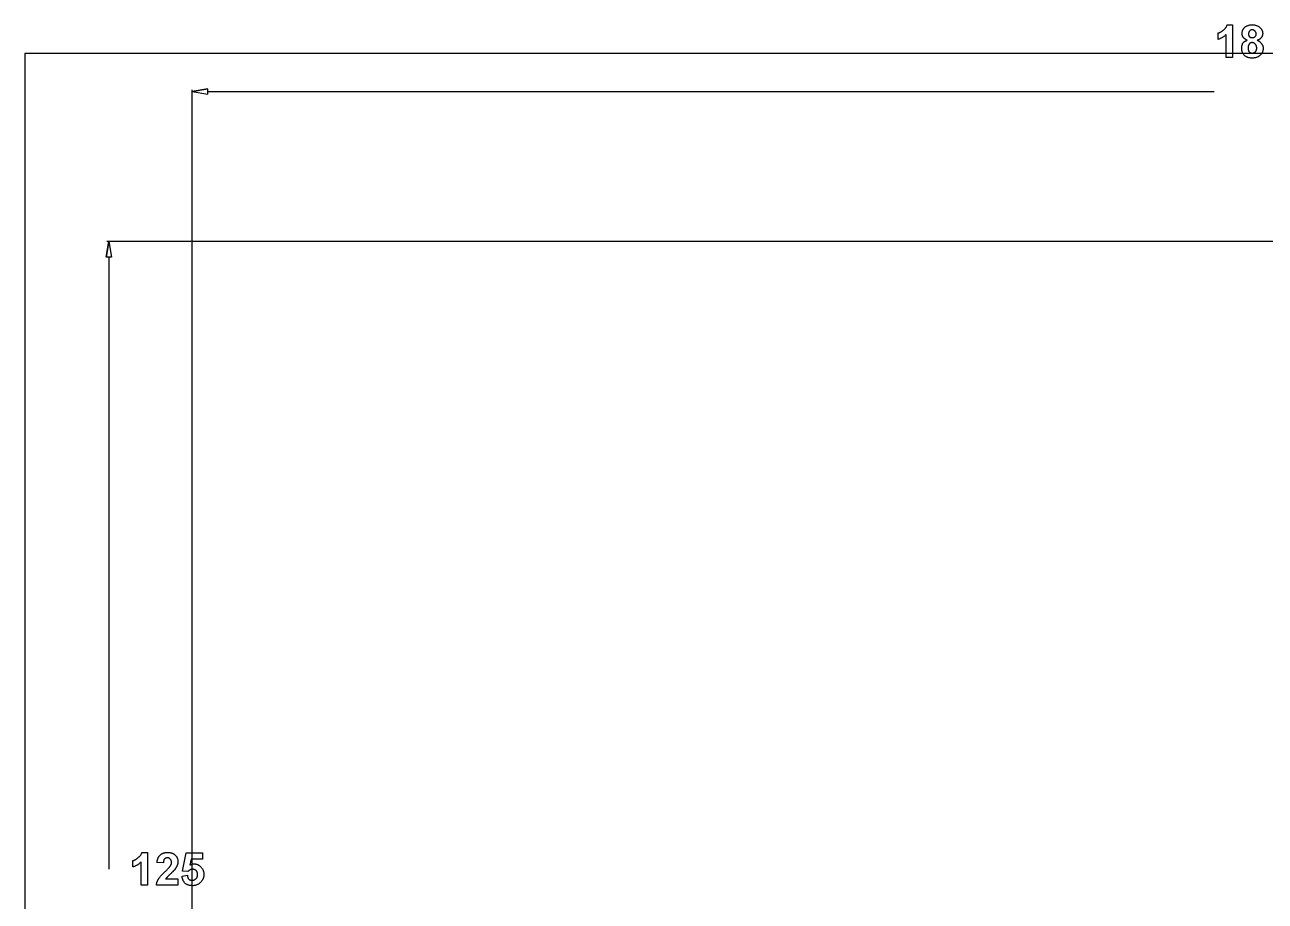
# Model space of a CAD drawing. Extents: x 0 to 21.1, y 0 to 5.7.
# Drawn here: x 0 to 4.537, y 2.457 to 5.661 of the extents above; entities that cross this region are included whole.
import ezdxf

# ---------------------------------------------------------------- set-up
doc = ezdxf.new("R2010")
doc.units = 0
doc.header["$MEASUREMENT"] = 0
doc.linetypes.add('AUSGEZOGEN', pattern=[0])
doc.layers.get('0').update_dxf_attribs({"linetype": 'AUSGEZOGEN'})

msp = doc.modelspace()

# ---------------------------------------------------------------- linework, layer by layer
for points in [[(4.4179, 5.541), (4.3946, 5.541), (4.3946, 5.541), (4.3946, 5.626), (4.3946, 5.626), (4.3929, 5.6243), (4.3929, 5.6243), (4.3912, 5.6228), (4.3912, 5.6228), (4.3895, 5.6213), (4.3895, 5.6213), (4.3877, 5.6198), (4.3877, 5.6198), (4.3859, 5.6185), (4.3859, 5.6185), (4.3841, 5.6172), (4.3841, 5.6172), (4.3823, 5.6159), (4.3823, 5.6159), (4.3804, 5.6147), (4.3804, 5.6147), (4.3785, 5.6136), (4.3785, 5.6136), (4.3766, 5.6126), (4.3766, 5.6126), (4.3747, 5.6116), (4.3747, 5.6116), (4.3727, 5.6107), (4.3727, 5.6107), (4.3707, 5.6098), (4.3707, 5.6098), (4.3687, 5.609), (4.3687, 5.609), (4.3667, 5.6083), (4.3667, 5.6083), (4.3646, 5.6076), (4.3646, 5.6076), (4.3646, 5.631), (4.3646, 5.631), (4.3656, 5.6312), (4.3656, 5.6312), (4.3667, 5.6315), (4.3667, 5.6315), (4.3678, 5.6318), (4.3678, 5.6318), (4.3689, 5.6322), (4.3689, 5.6322), (4.37, 5.6327), (4.37, 5.6327), (4.3711, 5.6332), (4.3711, 5.6332), (4.3722, 5.6337), (4.3722, 5.6337), (4.3733, 5.6343), (4.3733, 5.6343), (4.3745, 5.635), (4.3745, 5.635), (4.3757, 5.6357), (4.3757, 5.6357), (4.3768, 5.6364), (4.3768, 5.6364), (4.378, 5.6372), (4.378, 5.6372), (4.3792, 5.6381), (4.3792, 5.6381), (4.3804, 5.639), (4.3804, 5.639), (4.3817, 5.64), (4.3817, 5.64), (4.3829, 5.641), (4.3829, 5.641), (4.3843, 5.642), (4.3843, 5.642), (4.3857, 5.6431), (4.3857, 5.6431), (4.387, 5.6442), (4.387, 5.6442), (4.3882, 5.6454), (4.3882, 5.6454), (4.3894, 5.6465), (4.3894, 5.6465), (4.3905, 5.6477), (4.3905, 5.6477), (4.3915, 5.6489), (4.3915, 5.6489), (4.3925, 5.6501), (4.3925, 5.6501), (4.3934, 5.6514), (4.3934, 5.6514), (4.3942, 5.6527), (4.3942, 5.6527), (4.395, 5.654), (4.395, 5.654), (4.3957, 5.6554), (4.3957, 5.6554), (4.3964, 5.6567), (4.3964, 5.6567), (4.397, 5.6581), (4.397, 5.6581), (4.3975, 5.6595), (4.3975, 5.6595), (4.3979, 5.661), (4.3979, 5.661), (4.4179, 5.661), (4.4179, 5.661), (4.4179, 5.541)], [(4.4713, 5.6043), (4.47, 5.6049), (4.47, 5.6049), (4.4688, 5.6056), (4.4688, 5.6056), (4.4677, 5.6062), (4.4677, 5.6062), (4.4666, 5.6069), (4.4666, 5.6069), (4.4655, 5.6076), (4.4655, 5.6076), (4.4645, 5.6083), (4.4645, 5.6083), (4.4635, 5.609), (4.4635, 5.609), (4.4625, 5.6097), (4.4625, 5.6097), (4.4616, 5.6105), (4.4616, 5.6105), (4.4607, 5.6112), (4.4607, 5.6112), (4.4599, 5.612), (4.4599, 5.612), (4.4591, 5.6128), (4.4591, 5.6128), (4.4583, 5.6135), (4.4583, 5.6135), (4.4576, 5.6143), (4.4576, 5.6143), (4.4569, 5.6152), (4.4569, 5.6152), (4.4563, 5.616), (4.4563, 5.616), (4.4558, 5.6166), (4.4558, 5.6166), (4.4555, 5.6173), (4.4555, 5.6173), (4.4551, 5.618), (4.4551, 5.618), (4.4548, 5.6187), (4.4548, 5.6187), (4.4545, 5.6194), (4.4545, 5.6194), (4.4542, 5.6202), (4.4542, 5.6202), (4.454, 5.621), (4.454, 5.621), (4.4538, 5.6218), (4.4538, 5.6218), (4.4536, 5.6227), (4.4536, 5.6227), (4.4534, 5.6235), (4.4534, 5.6235), (4.4532, 5.6244), (4.4532, 5.6244), (4.4531, 5.6254), (4.4531, 5.6254), (4.453, 5.6263), (4.453, 5.6263), (4.453, 5.6273), (4.453, 5.6273), (4.4529, 5.6283), (4.4529, 5.6283), (4.4529, 5.6293), (4.4529, 5.6293), (4.453, 5.631), (4.453, 5.631), (4.453, 5.6326), (4.453, 5.6326), (4.4532, 5.6341), (4.4532, 5.6341), (4.4534, 5.6357), (4.4534, 5.6357), (4.4537, 5.6372), (4.4537, 5.6372), (4.4541, 5.6386), (4.4541, 5.6386), (4.4545, 5.64), (4.4545, 5.64), (4.455, 5.6414), (4.455, 5.6414), (4.4556, 5.6427), (4.4556, 5.6427), (4.4562, 5.644), (4.4562, 5.644), (4.4569, 5.6453), (4.4569, 5.6453), (4.4576, 5.6465), (4.4576, 5.6465), (4.4584, 5.6477), (4.4584, 5.6477), (4.4593, 5.6488), (4.4593, 5.6488), (4.4602, 5.6499), (4.4602, 5.6499), (4.4613, 5.651), (4.4613, 5.651), (4.4625, 5.6522), (4.4625, 5.6522), (4.4639, 5.6533), (4.4639, 5.6533), (4.4653, 5.6544), (4.4653, 5.6544), (4.4668, 5.6554), (4.4668, 5.6554), (4.4683, 5.6563), (4.4683, 5.6563), (4.4699, 5.6571), (4.4699, 5.6571), (4.4716, 5.6578), (4.4716, 5.6578), (4.4733, 5.6585), (4.4733, 5.6585), (4.4751, 5.6591), (4.4751, 5.6591), (4.477, 5.6596), (4.477, 5.6596), (4.4789, 5.66), (4.4789, 5.66), (4.4809, 5.6604), (4.4809, 5.6604), (4.483, 5.6606), (4.483, 5.6606), (4.4851, 5.6608), (4.4851, 5.6608), (4.4873, 5.6609), (4.4873, 5.6609), (4.4896, 5.661), (4.4896, 5.661), (4.4918, 5.6609), (4.4918, 5.6609), (4.494, 5.6608), (4.494, 5.6608), (4.4962, 5.6606), (4.4962, 5.6606), (4.4982, 5.6604), (4.4982, 5.6604), (4.5002, 5.66), (4.5002, 5.66), (4.5022, 5.6596), (4.5022, 5.6596), (4.504, 5.6591), (4.504, 5.6591), (4.5058, 5.6585), (4.5058, 5.6585), (4.5076, 5.6578), (4.5076, 5.6578), (4.5092, 5.6571), (4.5092, 5.6571), (4.5109, 5.6563), (4.5109, 5.6563), (4.5124, 5.6554), (4.5124, 5.6554), (4.5139, 5.6544), (4.5139, 5.6544), (4.5153, 5.6533), (4.5153, 5.6533), (4.5166, 5.6522), (4.5166, 5.6522), (4.5179, 5.651), (4.5179, 5.651), (4.5191, 5.6499), (4.5191, 5.6499), (4.5203, 5.6488), (4.5203, 5.6488), (4.5213, 5.6477), (4.5213, 5.6477), (4.5223, 5.6465), (4.5223, 5.6465), (4.5232, 5.6453), (4.5232, 5.6453), (4.524, 5.644), (4.524, 5.644), (4.5248, 5.6427), (4.5248, 5.6427), (4.5254, 5.6414), (4.5254, 5.6414), (4.526, 5.64), (4.526, 5.64), (4.5265, 5.6386), (4.5265, 5.6386), (4.5269, 5.6372), (4.5269, 5.6372), (4.5273, 5.6357), (4.5273, 5.6357), (4.5276, 5.6341), (4.5276, 5.6341), (4.5278, 5.6326), (4.5278, 5.6326), (4.5279, 5.631), (4.5279, 5.631), (4.5279, 5.6293), (4.5279, 5.6293), (4.5279, 5.6283), (4.5279, 5.6283), (4.5278, 5.6273), (4.5278, 5.6273), (4.5277, 5.6262), (4.5277, 5.6262), (4.5276, 5.6253), (4.5276, 5.6253), (4.5274, 5.6243), (4.5274, 5.6243), (4.5272, 5.6233), (4.5272, 5.6233), (4.527, 5.6223), (4.527, 5.6223), (4.5267, 5.6214), (4.5267, 5.6214), (4.5263, 5.6205), (4.5263, 5.6205), (4.526, 5.6195), (4.526, 5.6195), (4.5256, 5.6186), (4.5256, 5.6186), (4.5251, 5.6178), (4.5251, 5.6178), (4.5246, 5.6169), (4.5246, 5.6169), (4.5241, 5.616), (4.5241, 5.616), (4.5235, 5.6152), (4.5235, 5.6152), (4.5229, 5.6143), (4.5229, 5.6143), (4.5223, 5.6135), (4.5223, 5.6135), (4.5216, 5.6127), (4.5216, 5.6127), (4.5209, 5.6119), (4.5209, 5.6119), (4.5201, 5.6112), (4.5201, 5.6112), (4.5193, 5.6105), (4.5193, 5.6105), (4.5185, 5.6098), (4.5185, 5.6098), (4.5176, 5.6091), (4.5176, 5.6091), (4.5167, 5.6085), (4.5167, 5.6085), (4.5157, 5.6079), (4.5157, 5.6079), (4.5147, 5.6073), (4.5147, 5.6073), (4.5137, 5.6067), (4.5137, 5.6067), (4.5126, 5.6062), (4.5126, 5.6062), (4.5115, 5.6057), (4.5115, 5.6057), (4.5103, 5.6052), (4.5103, 5.6052), (4.5091, 5.6047), (4.5091, 5.6047), (4.5079, 5.6043), (4.5079, 5.6043), (4.5091, 5.6039), (4.5091, 5.6039), (4.5103, 5.6034), (4.5103, 5.6034), (4.5115, 5.6029), (4.5115, 5.6029), (4.5126, 5.6023), (4.5126, 5.6023), (4.5137, 5.6017), (4.5137, 5.6017), (4.5147, 5.6011), (4.5147, 5.6011), (4.5157, 5.6004), (4.5157, 5.6004), (4.5167, 5.5997), (4.5167, 5.5997), (4.5176, 5.599), (4.5176, 5.599), (4.5185, 5.5982), (4.5185, 5.5982), (4.5193, 5.5974), (4.5193, 5.5974), (4.5201, 5.5965), (4.5201, 5.5965), (4.5209, 5.5956), (4.5209, 5.5956), (4.5216, 5.5947), (4.5216, 5.5947), (4.5223, 5.5937), (4.5223, 5.5937), (4.5229, 5.5926), (4.5229, 5.5926), (4.5237, 5.5918), (4.5237, 5.5918), (4.5245, 5.5909), (4.5245, 5.5909), (4.5252, 5.59), (4.5252, 5.59), (4.5258, 5.5891), (4.5258, 5.5891), (4.5264, 5.5882), (4.5264, 5.5882), (4.527, 5.5872), (4.527, 5.5872), (4.5275, 5.5862), (4.5275, 5.5862), (4.5279, 5.5851), (4.5279, 5.5851), (4.5283, 5.5841), (4.5283, 5.5841), (4.5286, 5.583), (4.5286, 5.583), (4.5289, 5.5819), (4.5289, 5.5819), (4.5292, 5.5808), (4.5292, 5.5808), (4.5294, 5.5796), (4.5294, 5.5796), (4.5295, 5.5784), (4.5295, 5.5784), (4.5296, 5.5772), (4.5296, 5.5772), (4.5296, 5.576), (4.5296, 5.576), (4.5295, 5.5739), (4.5295, 5.5739), (4.5294, 5.5719), (4.5294, 5.5719), (4.5292, 5.57), (4.5292, 5.57), (4.5289, 5.5681), (4.5289, 5.5681), (4.5284, 5.5662), (4.5284, 5.5662), (4.5279, 5.5644), (4.5279, 5.5644), (4.5274, 5.5627), (4.5274, 5.5627), (4.5267, 5.561), (4.5267, 5.561), (4.5259, 5.5593), (4.5259, 5.5593), (4.525, 5.5578), (4.525, 5.5578), (4.5241, 5.5562), (4.5241, 5.5562), (4.523, 5.5547), (4.523, 5.5547), (4.5219, 5.5533), (4.5219, 5.5533), (4.5207, 5.5519), (4.5207, 5.5519), (4.5193, 5.5506), (4.5193, 5.5506), (4.5179, 5.5493), (4.5179, 5.5493), (4.5166, 5.5481), (4.5166, 5.5481), (4.5153, 5.547), (4.5153, 5.547), (4.5139, 5.5459), (4.5139, 5.5459), (4.5124, 5.5449), (4.5124, 5.5449), (4.5109, 5.544), (4.5109, 5.544), (4.5092, 5.5432), (4.5092, 5.5432), (4.5076, 5.5425), (4.5076, 5.5425), (4.5058, 5.5418), (4.5058, 5.5418), (4.504, 5.5412), (4.504, 5.5412), (4.5022, 5.5407), (4.5022, 5.5407), (4.5002, 5.5403), (4.5002, 5.5403), (4.4982, 5.5399), (4.4982, 5.5399), (4.4962, 5.5397), (4.4962, 5.5397), (4.494, 5.5395), (4.494, 5.5395), (4.4918, 5.5394), (4.4918, 5.5394), (4.4896, 5.5393), (4.4896, 5.5393), (4.4877, 5.5393), (4.4877, 5.5393), (4.4859, 5.5394), (4.4859, 5.5394), (4.4841, 5.5396), (4.4841, 5.5396), (4.4823, 5.5398), (4.4823, 5.5398), (4.4805, 5.5401), (4.4805, 5.5401), (4.4788, 5.5405), (4.4788, 5.5405), (4.4771, 5.5409), (4.4771, 5.5409), (4.4754, 5.5414), (4.4754, 5.5414), (4.4738, 5.5419), (4.4738, 5.5419), (4.4721, 5.5426), (4.4721, 5.5426), (4.4705, 5.5433), (4.4705, 5.5433), (4.469, 5.544), (4.469, 5.544), (4.4674, 5.5448), (4.4674, 5.5448), (4.4659, 5.5457), (4.4659, 5.5457), (4.4644, 5.5466), (4.4644, 5.5466), (4.4629, 5.5476), (4.4629, 5.5476), (4.4615, 5.5489), (4.4615, 5.5489), (4.4602, 5.5503), (4.4602, 5.5503), (4.459, 5.5516), (4.459, 5.5516), (4.4578, 5.5531), (4.4578, 5.5531), (4.4568, 5.5545), (4.4568, 5.5545), (4.4558, 5.5561), (4.4558, 5.5561), (4.4549, 5.5577), (4.4549, 5.5577), (4.4542, 5.5593), (4.4542, 5.5593), (4.4535, 5.561), (4.4535, 5.561), (4.4529, 5.5628), (4.4529, 5.5628), (4.4524, 5.5645), (4.4524, 5.5645), (4.452, 5.5664), (4.452, 5.5664), (4.4517, 5.5683), (4.4517, 5.5683), (4.4514, 5.5703), (4.4514, 5.5703), (4.4513, 5.5723), (4.4513, 5.5723), (4.4513, 5.5743), (4.4513, 5.5743), (4.4513, 5.5756), (4.4513, 5.5756), (4.4513, 5.5768), (4.4513, 5.5768), (4.4514, 5.578), (4.4514, 5.578), (4.4515, 5.5792), (4.4515, 5.5792), (4.4516, 5.5804), (4.4516, 5.5804), (4.4517, 5.5816), (4.4517, 5.5816), (4.4519, 5.5827), (4.4519, 5.5827), (4.4521, 5.5839), (4.4521, 5.5839), (4.4523, 5.585), (4.4523, 5.585), (4.4526, 5.5862), (4.4526, 5.5862), (4.4528, 5.5873), (4.4528, 5.5873), (4.4531, 5.5884), (4.4531, 5.5884), (4.4535, 5.5895), (4.4535, 5.5895), (4.4538, 5.5905), (4.4538, 5.5905), (4.4542, 5.5916), (4.4542, 5.5916), (4.4546, 5.5926), (4.4546, 5.5926), (4.4552, 5.5937), (4.4552, 5.5937), (4.4559, 5.5947), (4.4559, 5.5947), (4.4567, 5.5956), (4.4567, 5.5956), (4.4575, 5.5965), (4.4575, 5.5965), (4.4584, 5.5974), (4.4584, 5.5974), (4.4593, 5.5982), (4.4593, 5.5982), (4.4602, 5.599), (4.4602, 5.599), (4.4613, 5.5997), (4.4613, 5.5997), (4.4623, 5.6004), (4.4623, 5.6004), (4.4634, 5.6011), (4.4634, 5.6011), (4.4646, 5.6017), (4.4646, 5.6017), (4.4658, 5.6023), (4.4658, 5.6023), (4.4671, 5.6029), (4.4671, 5.6029), (4.4684, 5.6034), (4.4684, 5.6034), (4.4698, 5.6039), (4.4698, 5.6039), (4.4713, 5.6043), (4.4713, 5.6043), (4.4713, 5.6043)], [(4.4763, 5.6276), (4.4763, 5.6268), (4.4763, 5.6268), (4.4763, 5.626), (4.4763, 5.626), (4.4764, 5.6253), (4.4764, 5.6253), (4.4765, 5.6245), (4.4765, 5.6245), (4.4766, 5.6238), (4.4766, 5.6238), (4.4767, 5.6231), (4.4767, 5.6231), (4.4769, 5.6225), (4.4769, 5.6225), (4.4771, 5.6218), (4.4771, 5.6218), (4.4773, 5.6212), (4.4773, 5.6212), (4.4776, 5.6206), (4.4776, 5.6206), (4.4778, 5.6201), (4.4778, 5.6201), (4.4781, 5.6195), (4.4781, 5.6195), (4.4785, 5.619), (4.4785, 5.619), (4.4788, 5.6185), (4.4788, 5.6185), (4.4792, 5.6181), (4.4792, 5.6181), (4.4796, 5.6176), (4.4796, 5.6176), (4.48, 5.6172), (4.48, 5.6172), (4.4805, 5.6169), (4.4805, 5.6169), (4.481, 5.6165), (4.481, 5.6165), (4.4815, 5.6162), (4.4815, 5.6162), (4.482, 5.6159), (4.482, 5.6159), (4.4826, 5.6156), (4.4826, 5.6156), (4.4831, 5.6154), (4.4831, 5.6154), (4.4838, 5.6151), (4.4838, 5.6151), (4.4844, 5.615), (4.4844, 5.615), (4.4851, 5.6148), (4.4851, 5.6148), (4.4857, 5.6146), (4.4857, 5.6146), (4.4865, 5.6145), (4.4865, 5.6145), (4.4872, 5.6144), (4.4872, 5.6144), (4.488, 5.6144), (4.488, 5.6144), (4.4888, 5.6143), (4.4888, 5.6143), (4.4896, 5.6143), (4.4896, 5.6143), (4.4904, 5.6143), (4.4904, 5.6143), (4.4912, 5.6144), (4.4912, 5.6144), (4.492, 5.6144), (4.492, 5.6144), (4.4927, 5.6145), (4.4927, 5.6145), (4.4934, 5.6146), (4.4934, 5.6146), (4.4941, 5.6148), (4.4941, 5.6148), (4.4948, 5.615), (4.4948, 5.615), (4.4954, 5.6151), (4.4954, 5.6151), (4.496, 5.6154), (4.496, 5.6154), (4.4966, 5.6156), (4.4966, 5.6156), (4.4972, 5.6159), (4.4972, 5.6159), (4.4977, 5.6162), (4.4977, 5.6162), (4.4982, 5.6165), (4.4982, 5.6165), (4.4987, 5.6169), (4.4987, 5.6169), (4.4992, 5.6172), (4.4992, 5.6172), (4.4996, 5.6176), (4.4996, 5.6176), (4.5002, 5.6181), (4.5002, 5.6181), (4.5008, 5.6185), (4.5008, 5.6185), (4.5013, 5.619), (4.5013, 5.619), (4.5018, 5.6195), (4.5018, 5.6195), (4.5022, 5.6201), (4.5022, 5.6201), (4.5026, 5.6206), (4.5026, 5.6206), (4.503, 5.6212), (4.503, 5.6212), (4.5033, 5.6218), (4.5033, 5.6218), (4.5036, 5.6225), (4.5036, 5.6225), (4.5039, 5.6231), (4.5039, 5.6231), (4.5041, 5.6238), (4.5041, 5.6238), (4.5043, 5.6245), (4.5043, 5.6245), (4.5044, 5.6253), (4.5044, 5.6253), (4.5045, 5.626), (4.5045, 5.626), (4.5046, 5.6268), (4.5046, 5.6268), (4.5046, 5.6276), (4.5046, 5.6276), (4.5046, 5.6285), (4.5046, 5.6285), (4.5045, 5.6293), (4.5045, 5.6293), (4.5044, 5.63), (4.5044, 5.63), (4.5043, 5.6308), (4.5043, 5.6308), (4.5041, 5.6315), (4.5041, 5.6315), (4.5039, 5.6322), (4.5039, 5.6322), (4.5036, 5.6328), (4.5036, 5.6328), (4.5033, 5.6335), (4.5033, 5.6335), (4.503, 5.6341), (4.503, 5.6341), (4.5026, 5.6347), (4.5026, 5.6347), (4.5022, 5.6352), (4.5022, 5.6352), (4.5018, 5.6358), (4.5018, 5.6358), (4.5013, 5.6363), (4.5013, 5.6363), (4.5008, 5.6368), (4.5008, 5.6368), (4.5002, 5.6372), (4.5002, 5.6372), (4.4996, 5.6376), (4.4996, 5.6376), (4.4992, 5.6383), (4.4992, 5.6383), (4.4987, 5.6388), (4.4987, 5.6388), (4.4982, 5.6393), (4.4982, 5.6393), (4.4977, 5.6398), (4.4977, 5.6398), (4.4972, 5.6403), (4.4972, 5.6403), (4.4966, 5.6407), (4.4966, 5.6407), (4.496, 5.6411), (4.496, 5.6411), (4.4954, 5.6414), (4.4954, 5.6414), (4.4948, 5.6417), (4.4948, 5.6417), (4.4941, 5.6419), (4.4941, 5.6419), (4.4934, 5.6422), (4.4934, 5.6422), (4.4927, 5.6423), (4.4927, 5.6423), (4.492, 5.6425), (4.492, 5.6425), (4.4912, 5.6426), (4.4912, 5.6426), (4.4904, 5.6426), (4.4904, 5.6426), (4.4896, 5.6426), (4.4896, 5.6426), (4.4888, 5.6426), (4.4888, 5.6426), (4.488, 5.6426), (4.488, 5.6426), (4.4872, 5.6425), (4.4872, 5.6425), (4.4865, 5.6423), (4.4865, 5.6423), (4.4857, 5.6422), (4.4857, 5.6422), (4.4851, 5.6419), (4.4851, 5.6419), (4.4844, 5.6417), (4.4844, 5.6417), (4.4838, 5.6414), (4.4838, 5.6414), (4.4831, 5.6411), (4.4831, 5.6411), (4.4826, 5.6407), (4.4826, 5.6407), (4.482, 5.6403), (4.482, 5.6403), (4.4815, 5.6398), (4.4815, 5.6398), (4.481, 5.6393), (4.481, 5.6393), (4.4805, 5.6388), (4.4805, 5.6388), (4.48, 5.6383), (4.48, 5.6383), (4.4796, 5.6376), (4.4796, 5.6376), (4.4792, 5.6372), (4.4792, 5.6372), (4.4788, 5.6368), (4.4788, 5.6368), (4.4785, 5.6363), (4.4785, 5.6363), (4.4781, 5.6358), (4.4781, 5.6358), (4.4778, 5.6352), (4.4778, 5.6352), (4.4776, 5.6347), (4.4776, 5.6347), (4.4773, 5.6341), (4.4773, 5.6341), (4.4771, 5.6335), (4.4771, 5.6335), (4.4769, 5.6328), (4.4769, 5.6328), (4.4767, 5.6322), (4.4767, 5.6322), (4.4766, 5.6315), (4.4766, 5.6315), (4.4765, 5.6308), (4.4765, 5.6308), (4.4764, 5.63), (4.4764, 5.63), (4.4763, 5.6293), (4.4763, 5.6293), (4.4763, 5.6285), (4.4763, 5.6285), (4.4763, 5.6276), (4.4763, 5.6276), (4.4763, 5.6276)], [(4.4746, 5.5776), (4.4746, 5.5764), (4.4746, 5.5764), (4.4746, 5.5752), (4.4746, 5.5752), (4.4747, 5.5741), (4.4747, 5.5741), (4.4748, 5.573), (4.4748, 5.573), (4.4749, 5.5719), (4.4749, 5.5719), (4.4751, 5.5708), (4.4751, 5.5708), (4.4752, 5.5699), (4.4752, 5.5699), (4.4754, 5.5689), (4.4754, 5.5689), (4.4756, 5.568), (4.4756, 5.568), (4.4759, 5.5671), (4.4759, 5.5671), (4.4762, 5.5663), (4.4762, 5.5663), (4.4765, 5.5655), (4.4765, 5.5655), (4.4768, 5.5647), (4.4768, 5.5647), (4.4771, 5.564), (4.4771, 5.564), (4.4775, 5.5633), (4.4775, 5.5633), (4.4779, 5.5626), (4.4779, 5.5626), (4.4786, 5.562), (4.4786, 5.562), (4.4792, 5.5615), (4.4792, 5.5615), (4.4799, 5.5609), (4.4799, 5.5609), (4.4805, 5.5605), (4.4805, 5.5605), (4.4812, 5.56), (4.4812, 5.56), (4.4819, 5.5596), (4.4819, 5.5596), (4.4826, 5.5592), (4.4826, 5.5592), (4.4833, 5.5589), (4.4833, 5.5589), (4.4841, 5.5586), (4.4841, 5.5586), (4.4848, 5.5583), (4.4848, 5.5583), (4.4856, 5.5581), (4.4856, 5.5581), (4.4864, 5.558), (4.4864, 5.558), (4.4871, 5.5578), (4.4871, 5.5578), (4.4879, 5.5577), (4.4879, 5.5577), (4.4888, 5.5577), (4.4888, 5.5577), (4.4896, 5.5576), (4.4896, 5.5576), (4.4904, 5.5577), (4.4904, 5.5577), (4.4912, 5.5577), (4.4912, 5.5577), (4.492, 5.5578), (4.492, 5.5578), (4.4928, 5.558), (4.4928, 5.558), (4.4936, 5.5581), (4.4936, 5.5581), (4.4944, 5.5583), (4.4944, 5.5583), (4.4951, 5.5586), (4.4951, 5.5586), (4.4958, 5.5589), (4.4958, 5.5589), (4.4966, 5.5592), (4.4966, 5.5592), (4.4973, 5.5596), (4.4973, 5.5596), (4.498, 5.56), (4.498, 5.56), (4.4986, 5.5605), (4.4986, 5.5605), (4.4993, 5.5609), (4.4993, 5.5609), (4.5, 5.5615), (4.5, 5.5615), (4.5006, 5.562), (4.5006, 5.562), (4.5013, 5.5626), (4.5013, 5.5626), (4.5019, 5.5633), (4.5019, 5.5633), (4.5024, 5.5639), (4.5024, 5.5639), (4.503, 5.5646), (4.503, 5.5646), (4.5034, 5.5654), (4.5034, 5.5654), (4.5039, 5.5661), (4.5039, 5.5661), (4.5043, 5.5669), (4.5043, 5.5669), (4.5047, 5.5677), (4.5047, 5.5677), (4.505, 5.5685), (4.505, 5.5685), (4.5053, 5.5693), (4.5053, 5.5693), (4.5055, 5.5702), (4.5055, 5.5702), (4.5058, 5.5711), (4.5058, 5.5711), (4.5059, 5.572), (4.5059, 5.572), (4.5061, 5.573), (4.5061, 5.573), (4.5062, 5.5739), (4.5062, 5.5739), (4.5062, 5.575), (4.5062, 5.575), (4.5063, 5.576), (4.5063, 5.576), (4.5062, 5.577), (4.5062, 5.577), (4.5062, 5.578), (4.5062, 5.578), (4.5061, 5.579), (4.5061, 5.579), (4.5059, 5.5799), (4.5059, 5.5799), (4.5058, 5.5809), (4.5058, 5.5809), (4.5055, 5.5818), (4.5055, 5.5818), (4.5053, 5.5826), (4.5053, 5.5826), (4.505, 5.5835), (4.505, 5.5835), (4.5047, 5.5843), (4.5047, 5.5843), (4.5043, 5.5851), (4.5043, 5.5851), (4.5039, 5.5859), (4.5039, 5.5859), (4.5034, 5.5866), (4.5034, 5.5866), (4.503, 5.5873), (4.503, 5.5873), (4.5024, 5.588), (4.5024, 5.588), (4.5019, 5.5887), (4.5019, 5.5887), (4.5013, 5.5893), (4.5013, 5.5893), (4.5006, 5.5901), (4.5006, 5.5901), (4.5, 5.5909), (4.5, 5.5909), (4.4993, 5.5916), (4.4993, 5.5916), (4.4986, 5.5922), (4.4986, 5.5922), (4.498, 5.5928), (4.498, 5.5928), (4.4973, 5.5934), (4.4973, 5.5934), (4.4966, 5.5939), (4.4966, 5.5939), (4.4958, 5.5943), (4.4958, 5.5943), (4.4951, 5.5947), (4.4951, 5.5947), (4.4944, 5.595), (4.4944, 5.595), (4.4936, 5.5953), (4.4936, 5.5953), (4.4928, 5.5956), (4.4928, 5.5956), (4.492, 5.5957), (4.492, 5.5957), (4.4912, 5.5959), (4.4912, 5.5959), (4.4904, 5.596), (4.4904, 5.596), (4.4896, 5.596), (4.4896, 5.596), (4.4886, 5.596), (4.4886, 5.596), (4.4876, 5.5959), (4.4876, 5.5959), (4.4866, 5.5957), (4.4866, 5.5957), (4.4857, 5.5956), (4.4857, 5.5956), (4.4849, 5.5953), (4.4849, 5.5953), (4.484, 5.595), (4.484, 5.595), (4.4833, 5.5947), (4.4833, 5.5947), (4.4825, 5.5943), (4.4825, 5.5943), (4.4818, 5.5939), (4.4818, 5.5939), (4.4811, 5.5934), (4.4811, 5.5934), (4.4805, 5.5928), (4.4805, 5.5928), (4.4799, 5.5922), (4.4799, 5.5922), (4.4793, 5.5916), (4.4793, 5.5916), (4.4788, 5.5909), (4.4788, 5.5909), (4.4784, 5.5901), (4.4784, 5.5901), (4.4779, 5.5893), (4.4779, 5.5893), (4.4775, 5.5887), (4.4775, 5.5887), (4.4771, 5.588), (4.4771, 5.588), (4.4768, 5.5874), (4.4768, 5.5874), (4.4765, 5.5867), (4.4765, 5.5867), (4.4762, 5.586), (4.4762, 5.586), (4.4759, 5.5853), (4.4759, 5.5853), (4.4756, 5.5846), (4.4756, 5.5846), (4.4754, 5.5839), (4.4754, 5.5839), (4.4752, 5.5832), (4.4752, 5.5832), (4.4751, 5.5824), (4.4751, 5.5824), (4.4749, 5.5816), (4.4749, 5.5816), (4.4748, 5.5809), (4.4748, 5.5809), (4.4747, 5.5801), (4.4747, 5.5801), (4.4746, 5.5793), (4.4746, 5.5793), (4.4746, 5.5785), (4.4746, 5.5785), (4.4746, 5.5776), (4.4746, 5.5776), (4.4746, 5.5776)], [(0, 0), (21.125, 0), (21.125, 0), (21.125, 5.5556), (21.125, 5.5556), (0, 5.5556), (0, 0)], [(0.6696, 5.4266), (0.6118, 5.4169), (0.6696, 5.4266), (0.6118, 5.4169), (0.6118, 5.4169), (0.6696, 5.4266), (0.6118, 5.4169), (0.6696, 5.4073), (0.6696, 5.4266)], [(0.6118, 4.8716), (0.6118, 5.4239)], [(0.6696, 5.4169), (4.3504, 5.4169)], [(0.2978, 4.8114), (0.3074, 4.8692), (0.2978, 4.8114), (0.3074, 4.8692), (0.3074, 4.8692), (0.2978, 4.8114), (0.3074, 4.8692), (0.3171, 4.8114), (0.2978, 4.8114)], [(0.6094, 4.8692), (0.3005, 4.8692)], [(7.5451, 4.8692), (0.6118, 4.8692)], [(0.6118, 0.0545), (0.6118, 4.8692)], [(0.3074, 4.8114), (0.3074, 2.5741)], [(0.4485, 2.5156), (0.4252, 2.5156), (0.4252, 2.5156), (0.4252, 2.6006), (0.4252, 2.6006), (0.4235, 2.599), (0.4235, 2.599), (0.4218, 2.5974), (0.4218, 2.5974), (0.4201, 2.5959), (0.4201, 2.5959), (0.4183, 2.5945), (0.4183, 2.5945), (0.4166, 2.5931), (0.4166, 2.5931), (0.4147, 2.5918), (0.4147, 2.5918), (0.4129, 2.5905), (0.4129, 2.5905), (0.411, 2.5894), (0.411, 2.5894), (0.4092, 2.5882), (0.4092, 2.5882), (0.4072, 2.5872), (0.4072, 2.5872), (0.4053, 2.5862), (0.4053, 2.5862), (0.4033, 2.5853), (0.4033, 2.5853), (0.4013, 2.5844), (0.4013, 2.5844), (0.3993, 2.5837), (0.3993, 2.5837), (0.3973, 2.5829), (0.3973, 2.5829), (0.3952, 2.5823), (0.3952, 2.5823), (0.3952, 2.6056), (0.3952, 2.6056), (0.3963, 2.6058), (0.3963, 2.6058), (0.3973, 2.6061), (0.3973, 2.6061), (0.3984, 2.6065), (0.3984, 2.6065), (0.3995, 2.6069), (0.3995, 2.6069), (0.4006, 2.6073), (0.4006, 2.6073), (0.4017, 2.6078), (0.4017, 2.6078), (0.4028, 2.6083), (0.4028, 2.6083), (0.404, 2.6089), (0.404, 2.6089), (0.4051, 2.6096), (0.4051, 2.6096), (0.4063, 2.6103), (0.4063, 2.6103), (0.4075, 2.6111), (0.4075, 2.6111), (0.4086, 2.6119), (0.4086, 2.6119), (0.4099, 2.6127), (0.4099, 2.6127), (0.4111, 2.6136), (0.4111, 2.6136), (0.4123, 2.6146), (0.4123, 2.6146), (0.4135, 2.6156), (0.4135, 2.6156), (0.415, 2.6167), (0.415, 2.6167), (0.4163, 2.6177), (0.4163, 2.6177), (0.4176, 2.6189), (0.4176, 2.6189), (0.4189, 2.62), (0.4189, 2.62), (0.42, 2.6211), (0.42, 2.6211), (0.4211, 2.6223), (0.4211, 2.6223), (0.4222, 2.6235), (0.4222, 2.6235), (0.4231, 2.6248), (0.4231, 2.6248), (0.424, 2.626), (0.424, 2.626), (0.4249, 2.6273), (0.4249, 2.6273), (0.4256, 2.6286), (0.4256, 2.6286), (0.4264, 2.63), (0.4264, 2.63), (0.427, 2.6314), (0.427, 2.6314), (0.4276, 2.6327), (0.4276, 2.6327), (0.4281, 2.6342), (0.4281, 2.6342), (0.4285, 2.6356), (0.4285, 2.6356), (0.4485, 2.6356), (0.4485, 2.6356), (0.4485, 2.5156)], [(0.5602, 2.5389), (0.5602, 2.5156), (0.5602, 2.5156), (0.4819, 2.5156), (0.4819, 2.5156), (0.4819, 2.5171), (0.4819, 2.5171), (0.482, 2.5185), (0.482, 2.5185), (0.4821, 2.5199), (0.4821, 2.5199), (0.4823, 2.5213), (0.4823, 2.5213), (0.4825, 2.5227), (0.4825, 2.5227), (0.4828, 2.5241), (0.4828, 2.5241), (0.4832, 2.5255), (0.4832, 2.5255), (0.4835, 2.5269), (0.4835, 2.5269), (0.484, 2.5282), (0.484, 2.5282), (0.4845, 2.5295), (0.4845, 2.5295), (0.485, 2.5309), (0.485, 2.5309), (0.4856, 2.5322), (0.4856, 2.5322), (0.4863, 2.5335), (0.4863, 2.5335), (0.487, 2.5348), (0.487, 2.5348), (0.4877, 2.536), (0.4877, 2.536), (0.4885, 2.5373), (0.4885, 2.5373), (0.4894, 2.5388), (0.4894, 2.5388), (0.4904, 2.5403), (0.4904, 2.5403), (0.4915, 2.5418), (0.4915, 2.5418), (0.4926, 2.5434), (0.4926, 2.5434), (0.4938, 2.5451), (0.4938, 2.5451), (0.4952, 2.5467), (0.4952, 2.5467), (0.4966, 2.5484), (0.4966, 2.5484), (0.4981, 2.5502), (0.4981, 2.5502), (0.4997, 2.552), (0.4997, 2.552), (0.5014, 2.5538), (0.5014, 2.5538), (0.5032, 2.5557), (0.5032, 2.5557), (0.5051, 2.5576), (0.5051, 2.5576), (0.5071, 2.5595), (0.5071, 2.5595), (0.5091, 2.5615), (0.5091, 2.5615), (0.5113, 2.5635), (0.5113, 2.5635), (0.5135, 2.5656), (0.5135, 2.5656), (0.5154, 2.5674), (0.5154, 2.5674), (0.5171, 2.5692), (0.5171, 2.5692), (0.5188, 2.5709), (0.5188, 2.5709), (0.5203, 2.5725), (0.5203, 2.5725), (0.5218, 2.574), (0.5218, 2.574), (0.5232, 2.5755), (0.5232, 2.5755), (0.5244, 2.5768), (0.5244, 2.5768), (0.5256, 2.5781), (0.5256, 2.5781), (0.5267, 2.5793), (0.5267, 2.5793), (0.5277, 2.5805), (0.5277, 2.5805), (0.5287, 2.5815), (0.5287, 2.5815), (0.5295, 2.5825), (0.5295, 2.5825), (0.5302, 2.5834), (0.5302, 2.5834), (0.5309, 2.5842), (0.5309, 2.5842), (0.5314, 2.5849), (0.5314, 2.5849), (0.5319, 2.5856), (0.5319, 2.5856), (0.5325, 2.5864), (0.5325, 2.5864), (0.533, 2.5873), (0.533, 2.5873), (0.5336, 2.5881), (0.5336, 2.5881), (0.5341, 2.5889), (0.5341, 2.5889), (0.5345, 2.5898), (0.5345, 2.5898), (0.5349, 2.5906), (0.5349, 2.5906), (0.5353, 2.5914), (0.5353, 2.5914), (0.5356, 2.5923), (0.5356, 2.5923), (0.5359, 2.5931), (0.5359, 2.5931), (0.5362, 2.5939), (0.5362, 2.5939), (0.5364, 2.5948), (0.5364, 2.5948), (0.5366, 2.5956), (0.5366, 2.5956), (0.5367, 2.5964), (0.5367, 2.5964), (0.5368, 2.5973), (0.5368, 2.5973), (0.5369, 2.5981), (0.5369, 2.5981), (0.5369, 2.5989), (0.5369, 2.5989), (0.5369, 2.6), (0.5369, 2.6), (0.5368, 2.601), (0.5368, 2.601), (0.5367, 2.6019), (0.5367, 2.6019), (0.5366, 2.6028), (0.5366, 2.6028), (0.5364, 2.6037), (0.5364, 2.6037), (0.5362, 2.6045), (0.5362, 2.6045), (0.5359, 2.6053), (0.5359, 2.6053), (0.5356, 2.606), (0.5356, 2.606), (0.5353, 2.6067), (0.5353, 2.6067), (0.5349, 2.6074), (0.5349, 2.6074), (0.5345, 2.608), (0.5345, 2.608), (0.5341, 2.6086), (0.5341, 2.6086), (0.5336, 2.6092), (0.5336, 2.6092), (0.533, 2.6097), (0.533, 2.6097), (0.5325, 2.6102), (0.5325, 2.6102), (0.5319, 2.6106), (0.5319, 2.6106), (0.5314, 2.6112), (0.5314, 2.6112), (0.531, 2.6118), (0.531, 2.6118), (0.5305, 2.6123), (0.5305, 2.6123), (0.53, 2.6128), (0.53, 2.6128), (0.5295, 2.6132), (0.5295, 2.6132), (0.5289, 2.6137), (0.5289, 2.6137), (0.5283, 2.614), (0.5283, 2.614), (0.5277, 2.6144), (0.5277, 2.6144), (0.5271, 2.6147), (0.5271, 2.6147), (0.5264, 2.6149), (0.5264, 2.6149), (0.5257, 2.6151), (0.5257, 2.6151), (0.525, 2.6153), (0.525, 2.6153), (0.5243, 2.6154), (0.5243, 2.6154), (0.5235, 2.6155), (0.5235, 2.6155), (0.5227, 2.6156), (0.5227, 2.6156), (0.5219, 2.6156), (0.5219, 2.6156), (0.5211, 2.6156), (0.5211, 2.6156), (0.5202, 2.6155), (0.5202, 2.6155), (0.5194, 2.6154), (0.5194, 2.6154), (0.5186, 2.6153), (0.5186, 2.6153), (0.5179, 2.6151), (0.5179, 2.6151), (0.5171, 2.6149), (0.5171, 2.6149), (0.5164, 2.6147), (0.5164, 2.6147), (0.5156, 2.6144), (0.5156, 2.6144), (0.5149, 2.614), (0.5149, 2.614), (0.5142, 2.6137), (0.5142, 2.6137), (0.5135, 2.6132), (0.5135, 2.6132), (0.5128, 2.6128), (0.5128, 2.6128), (0.5121, 2.6123), (0.5121, 2.6123), (0.5115, 2.6118), (0.5115, 2.6118), (0.5108, 2.6112), (0.5108, 2.6112), (0.5102, 2.6106), (0.5102, 2.6106), (0.5098, 2.61), (0.5098, 2.61), (0.5094, 2.6093), (0.5094, 2.6093), (0.5091, 2.6086), (0.5091, 2.6086), (0.5088, 2.6079), (0.5088, 2.6079), (0.5085, 2.6072), (0.5085, 2.6072), (0.5082, 2.6064), (0.5082, 2.6064), (0.5079, 2.6056), (0.5079, 2.6056), (0.5077, 2.6048), (0.5077, 2.6048), (0.5075, 2.6039), (0.5075, 2.6039), (0.5073, 2.6031), (0.5073, 2.6031), (0.5072, 2.6022), (0.5072, 2.6022), (0.5071, 2.6012), (0.5071, 2.6012), (0.507, 2.6003), (0.507, 2.6003), (0.5069, 2.5993), (0.5069, 2.5993), (0.5069, 2.5983), (0.5069, 2.5983), (0.5069, 2.5973), (0.5069, 2.5973), (0.4835, 2.5989), (0.4835, 2.5989), (0.4838, 2.6012), (0.4838, 2.6012), (0.4841, 2.6034), (0.4841, 2.6034), (0.4845, 2.6055), (0.4845, 2.6055), (0.4849, 2.6075), (0.4849, 2.6075), (0.4854, 2.6094), (0.4854, 2.6094), (0.486, 2.6113), (0.486, 2.6113), (0.4866, 2.6131), (0.4866, 2.6131), (0.4873, 2.6148), (0.4873, 2.6148), (0.4881, 2.6164), (0.4881, 2.6164), (0.4889, 2.618), (0.4889, 2.618), (0.4898, 2.6194), (0.4898, 2.6194), (0.4907, 2.6208), (0.4907, 2.6208), (0.4918, 2.6221), (0.4918, 2.6221), (0.4928, 2.6234), (0.4928, 2.6234), (0.494, 2.6245), (0.494, 2.6245), (0.4952, 2.6256), (0.4952, 2.6256), (0.4965, 2.6268), (0.4965, 2.6268), (0.4978, 2.628), (0.4978, 2.628), (0.4992, 2.629), (0.4992, 2.629), (0.5006, 2.63), (0.5006, 2.63), (0.5021, 2.6309), (0.5021, 2.6309), (0.5036, 2.6317), (0.5036, 2.6317), (0.5052, 2.6324), (0.5052, 2.6324), (0.5069, 2.6331), (0.5069, 2.6331), (0.5086, 2.6337), (0.5086, 2.6337), (0.5103, 2.6342), (0.5103, 2.6342), (0.5121, 2.6346), (0.5121, 2.6346), (0.514, 2.635), (0.514, 2.635), (0.5159, 2.6353), (0.5159, 2.6353), (0.5178, 2.6355), (0.5178, 2.6355), (0.5198, 2.6356), (0.5198, 2.6356), (0.5219, 2.6356), (0.5219, 2.6356), (0.5241, 2.6356), (0.5241, 2.6356), (0.5263, 2.6355), (0.5263, 2.6355), (0.5285, 2.6353), (0.5285, 2.6353), (0.5305, 2.635), (0.5305, 2.635), (0.5325, 2.6346), (0.5325, 2.6346), (0.5345, 2.6342), (0.5345, 2.6342), (0.5363, 2.6337), (0.5363, 2.6337), (0.5381, 2.6331), (0.5381, 2.6331), (0.5399, 2.6324), (0.5399, 2.6324), (0.5415, 2.6317), (0.5415, 2.6317), (0.5431, 2.6309), (0.5431, 2.6309), (0.5447, 2.63), (0.5447, 2.63), (0.5462, 2.629), (0.5462, 2.629), (0.5476, 2.628), (0.5476, 2.628), (0.5489, 2.6268), (0.5489, 2.6268), (0.5502, 2.6256), (0.5502, 2.6256), (0.5514, 2.6244), (0.5514, 2.6244), (0.5526, 2.6231), (0.5526, 2.6231), (0.5536, 2.6217), (0.5536, 2.6217), (0.5546, 2.6204), (0.5546, 2.6204), (0.5555, 2.619), (0.5555, 2.619), (0.5563, 2.6176), (0.5563, 2.6176), (0.557, 2.6162), (0.557, 2.6162), (0.5577, 2.6148), (0.5577, 2.6148), (0.5583, 2.6133), (0.5583, 2.6133), (0.5588, 2.6118), (0.5588, 2.6118), (0.5592, 2.6103), (0.5592, 2.6103), (0.5596, 2.6087), (0.5596, 2.6087), (0.5599, 2.6072), (0.5599, 2.6072), (0.5601, 2.6056), (0.5601, 2.6056), (0.5602, 2.6039), (0.5602, 2.6039), (0.5602, 2.6023), (0.5602, 2.6023), (0.5602, 2.6012), (0.5602, 2.6012), (0.5602, 2.6002), (0.5602, 2.6002), (0.5601, 2.5992), (0.5601, 2.5992), (0.56, 2.5982), (0.56, 2.5982), (0.5599, 2.5972), (0.5599, 2.5972), (0.5597, 2.5963), (0.5597, 2.5963), (0.5596, 2.5953), (0.5596, 2.5953), (0.5594, 2.5944), (0.5594, 2.5944), (0.5592, 2.5934), (0.5592, 2.5934), (0.5589, 2.5925), (0.5589, 2.5925), (0.5586, 2.5916), (0.5586, 2.5916), (0.5583, 2.5907), (0.5583, 2.5907), (0.558, 2.5898), (0.558, 2.5898), (0.5577, 2.589), (0.5577, 2.589), (0.5573, 2.5881), (0.5573, 2.5881), (0.5569, 2.5873), (0.5569, 2.5873), (0.5565, 2.5864), (0.5565, 2.5864), (0.556, 2.5856), (0.556, 2.5856), (0.5556, 2.5847), (0.5556, 2.5847), (0.5551, 2.5838), (0.5551, 2.5838), (0.5546, 2.583), (0.5546, 2.583), (0.5541, 2.582), (0.5541, 2.582), (0.5536, 2.5811), (0.5536, 2.5811), (0.5531, 2.5802), (0.5531, 2.5802), (0.5526, 2.5793), (0.5526, 2.5793), (0.5521, 2.5783), (0.5521, 2.5783), (0.5515, 2.5773), (0.5515, 2.5773), (0.5509, 2.5763), (0.5509, 2.5763), (0.5504, 2.5753), (0.5504, 2.5753), (0.5498, 2.5743), (0.5498, 2.5743), (0.5492, 2.5733), (0.5492, 2.5733), (0.5485, 2.5723), (0.5485, 2.5723), (0.5479, 2.5716), (0.5479, 2.5716), (0.5472, 2.571), (0.5472, 2.571), (0.5465, 2.5702), (0.5465, 2.5702), (0.5457, 2.5695), (0.5457, 2.5695), (0.5449, 2.5687), (0.5449, 2.5687), (0.5441, 2.5678), (0.5441, 2.5678), (0.5432, 2.5669), (0.5432, 2.5669), (0.5423, 2.566), (0.5423, 2.566), (0.5413, 2.5651), (0.5413, 2.5651), (0.5403, 2.5641), (0.5403, 2.5641), (0.5393, 2.563), (0.5393, 2.563), (0.5382, 2.562), (0.5382, 2.562), (0.5371, 2.5609), (0.5371, 2.5609), (0.536, 2.5597), (0.536, 2.5597), (0.5348, 2.5585), (0.5348, 2.5585), (0.5335, 2.5573), (0.5335, 2.5573), (0.5321, 2.5561), (0.5321, 2.5561), (0.5308, 2.5549), (0.5308, 2.5549), (0.5295, 2.5538), (0.5295, 2.5538), (0.5283, 2.5527), (0.5283, 2.5527), (0.5272, 2.5517), (0.5272, 2.5517), (0.5262, 2.5507), (0.5262, 2.5507), (0.5252, 2.5498), (0.5252, 2.5498), (0.5244, 2.5489), (0.5244, 2.5489), (0.5236, 2.5481), (0.5236, 2.5481), (0.5229, 2.5474), (0.5229, 2.5474), (0.5222, 2.5467), (0.5222, 2.5467), (0.5217, 2.546), (0.5217, 2.546), (0.5212, 2.5454), (0.5212, 2.5454), (0.5208, 2.5449), (0.5208, 2.5449), (0.5205, 2.5444), (0.5205, 2.5444), (0.5202, 2.5439), (0.5202, 2.5439), (0.5198, 2.5435), (0.5198, 2.5435), (0.5194, 2.5431), (0.5194, 2.5431), (0.519, 2.5428), (0.519, 2.5428), (0.5186, 2.5424), (0.5186, 2.5424), (0.5183, 2.542), (0.5183, 2.542), (0.5179, 2.5417), (0.5179, 2.5417), (0.5176, 2.5413), (0.5176, 2.5413), (0.5173, 2.541), (0.5173, 2.541), (0.517, 2.5407), (0.517, 2.5407), (0.5167, 2.5404), (0.5167, 2.5404), (0.5164, 2.5402), (0.5164, 2.5402), (0.5161, 2.5399), (0.5161, 2.5399), (0.5159, 2.5396), (0.5159, 2.5396), (0.5157, 2.5394), (0.5157, 2.5394), (0.5154, 2.5392), (0.5154, 2.5392), (0.5152, 2.5389), (0.5152, 2.5389), (0.5602, 2.5389)], [(0.5752, 2.5489), (0.5952, 2.5523), (0.5952, 2.5523), (0.5952, 2.551), (0.5952, 2.551), (0.5953, 2.5499), (0.5953, 2.5499), (0.5954, 2.5487), (0.5954, 2.5487), (0.5955, 2.5476), (0.5955, 2.5476), (0.5957, 2.5465), (0.5957, 2.5465), (0.5959, 2.5455), (0.5959, 2.5455), (0.5962, 2.5445), (0.5962, 2.5445), (0.5965, 2.5435), (0.5965, 2.5435), (0.5968, 2.5426), (0.5968, 2.5426), (0.5972, 2.5417), (0.5972, 2.5417), (0.5976, 2.5409), (0.5976, 2.5409), (0.598, 2.5401), (0.598, 2.5401), (0.5985, 2.5393), (0.5985, 2.5393), (0.599, 2.5386), (0.599, 2.5386), (0.5996, 2.5379), (0.5996, 2.5379), (0.6002, 2.5373), (0.6002, 2.5373), (0.6008, 2.5369), (0.6008, 2.5369), (0.6015, 2.5365), (0.6015, 2.5365), (0.6021, 2.5361), (0.6021, 2.5361), (0.6028, 2.5358), (0.6028, 2.5358), (0.6035, 2.5355), (0.6035, 2.5355), (0.6042, 2.5352), (0.6042, 2.5352), (0.6049, 2.535), (0.6049, 2.535), (0.6056, 2.5348), (0.6056, 2.5348), (0.6064, 2.5346), (0.6064, 2.5346), (0.6071, 2.5344), (0.6071, 2.5344), (0.6079, 2.5343), (0.6079, 2.5343), (0.6086, 2.5342), (0.6086, 2.5342), (0.6094, 2.5341), (0.6094, 2.5341), (0.6102, 2.534), (0.6102, 2.534), (0.6111, 2.534), (0.6111, 2.534), (0.6119, 2.5339), (0.6119, 2.5339), (0.6129, 2.534), (0.6129, 2.534), (0.6139, 2.534), (0.6139, 2.534), (0.6149, 2.5341), (0.6149, 2.5341), (0.6158, 2.5343), (0.6158, 2.5343), (0.6168, 2.5344), (0.6168, 2.5344), (0.6177, 2.5346), (0.6177, 2.5346), (0.6185, 2.5349), (0.6185, 2.5349), (0.6194, 2.5352), (0.6194, 2.5352), (0.6202, 2.5355), (0.6202, 2.5355), (0.621, 2.5359), (0.621, 2.5359), (0.6218, 2.5363), (0.6218, 2.5363), (0.6225, 2.5368), (0.6225, 2.5368), (0.6232, 2.5372), (0.6232, 2.5372), (0.6239, 2.5378), (0.6239, 2.5378), (0.6246, 2.5383), (0.6246, 2.5383), (0.6252, 2.5389), (0.6252, 2.5389), (0.626, 2.5396), (0.626, 2.5396), (0.6268, 2.5403), (0.6268, 2.5403), (0.6275, 2.541), (0.6275, 2.541), (0.6281, 2.5418), (0.6281, 2.5418), (0.6287, 2.5426), (0.6287, 2.5426), (0.6293, 2.5434), (0.6293, 2.5434), (0.6298, 2.5443), (0.6298, 2.5443), (0.6302, 2.5452), (0.6302, 2.5452), (0.6306, 2.5462), (0.6306, 2.5462), (0.6309, 2.5471), (0.6309, 2.5471), (0.6312, 2.5482), (0.6312, 2.5482), (0.6315, 2.5493), (0.6315, 2.5493), (0.6316, 2.5504), (0.6316, 2.5504), (0.6318, 2.5515), (0.6318, 2.5515), (0.6319, 2.5527), (0.6319, 2.5527), (0.6319, 2.5539), (0.6319, 2.5539), (0.6319, 2.5552), (0.6319, 2.5552), (0.6318, 2.5564), (0.6318, 2.5564), (0.6317, 2.5575), (0.6317, 2.5575), (0.6316, 2.5586), (0.6316, 2.5586), (0.6314, 2.5597), (0.6314, 2.5597), (0.6312, 2.5607), (0.6312, 2.5607), (0.6309, 2.5617), (0.6309, 2.5617), (0.6306, 2.5627), (0.6306, 2.5627), (0.6303, 2.5636), (0.6303, 2.5636), (0.6299, 2.5645), (0.6299, 2.5645), (0.6295, 2.5653), (0.6295, 2.5653), (0.6291, 2.5661), (0.6291, 2.5661), (0.6286, 2.5669), (0.6286, 2.5669), (0.628, 2.5676), (0.628, 2.5676), (0.6275, 2.5683), (0.6275, 2.5683), (0.6269, 2.5689), (0.6269, 2.5689), (0.6262, 2.5696), (0.6262, 2.5696), (0.6256, 2.5701), (0.6256, 2.5701), (0.6249, 2.5706), (0.6249, 2.5706), (0.6242, 2.5711), (0.6242, 2.5711), (0.6234, 2.5716), (0.6234, 2.5716), (0.6227, 2.572), (0.6227, 2.572), (0.6219, 2.5724), (0.6219, 2.5724), (0.621, 2.5727), (0.621, 2.5727), (0.6202, 2.573), (0.6202, 2.573), (0.6193, 2.5732), (0.6193, 2.5732), (0.6184, 2.5735), (0.6184, 2.5735), (0.6175, 2.5736), (0.6175, 2.5736), (0.6166, 2.5738), (0.6166, 2.5738), (0.6156, 2.5739), (0.6156, 2.5739), (0.6146, 2.5739), (0.6146, 2.5739), (0.6135, 2.5739), (0.6135, 2.5739), (0.6123, 2.5739), (0.6123, 2.5739), (0.6111, 2.5738), (0.6111, 2.5738), (0.6099, 2.5737), (0.6099, 2.5737), (0.6088, 2.5734), (0.6088, 2.5734), (0.6076, 2.5731), (0.6076, 2.5731), (0.6065, 2.5728), (0.6065, 2.5728), (0.6054, 2.5724), (0.6054, 2.5724), (0.6044, 2.5719), (0.6044, 2.5719), (0.6033, 2.5713), (0.6033, 2.5713), (0.6023, 2.5707), (0.6023, 2.5707), (0.6014, 2.57), (0.6014, 2.57), (0.6004, 2.5693), (0.6004, 2.5693), (0.5995, 2.5684), (0.5995, 2.5684), (0.5986, 2.5676), (0.5986, 2.5676), (0.5977, 2.5666), (0.5977, 2.5666), (0.5969, 2.5656), (0.5969, 2.5656), (0.5769, 2.5673), (0.5769, 2.5673), (0.5902, 2.6339), (0.5902, 2.6339), (0.6502, 2.6339), (0.6502, 2.6339), (0.6502, 2.6106), (0.6502, 2.6106), (0.6085, 2.6106), (0.6085, 2.6106), (0.6035, 2.5889), (0.6035, 2.5889), (0.6046, 2.5896), (0.6046, 2.5896), (0.6056, 2.5901), (0.6056, 2.5901), (0.6066, 2.5906), (0.6066, 2.5906), (0.6076, 2.5911), (0.6076, 2.5911), (0.6086, 2.5916), (0.6086, 2.5916), (0.6096, 2.592), (0.6096, 2.592), (0.6105, 2.5924), (0.6105, 2.5924), (0.6115, 2.5927), (0.6115, 2.5927), (0.6124, 2.593), (0.6124, 2.593), (0.6133, 2.5932), (0.6133, 2.5932), (0.6142, 2.5935), (0.6142, 2.5935), (0.6151, 2.5936), (0.6151, 2.5936), (0.616, 2.5938), (0.616, 2.5938), (0.6169, 2.5939), (0.6169, 2.5939), (0.6177, 2.5939), (0.6177, 2.5939), (0.6185, 2.5939), (0.6185, 2.5939), (0.6204, 2.5939), (0.6204, 2.5939), (0.6222, 2.5938), (0.6222, 2.5938), (0.624, 2.5935), (0.624, 2.5935), (0.6257, 2.5932), (0.6257, 2.5932), (0.6274, 2.5928), (0.6274, 2.5928), (0.6291, 2.5923), (0.6291, 2.5923), (0.6307, 2.5917), (0.6307, 2.5917), (0.6323, 2.591), (0.6323, 2.591), (0.6338, 2.5903), (0.6338, 2.5903), (0.6353, 2.5894), (0.6353, 2.5894), (0.6368, 2.5884), (0.6368, 2.5884), (0.6382, 2.5874), (0.6382, 2.5874), (0.6396, 2.5862), (0.6396, 2.5862), (0.641, 2.585), (0.641, 2.585), (0.6423, 2.5837), (0.6423, 2.5837), (0.6435, 2.5823), (0.6435, 2.5823), (0.645, 2.581), (0.645, 2.581), (0.6463, 2.5796), (0.6463, 2.5796), (0.6475, 2.5782), (0.6475, 2.5782), (0.6486, 2.5768), (0.6486, 2.5768), (0.6497, 2.5752), (0.6497, 2.5752), (0.6507, 2.5736), (0.6507, 2.5736), (0.6515, 2.5719), (0.6515, 2.5719), (0.6523, 2.5702), (0.6523, 2.5702), (0.653, 2.5684), (0.653, 2.5684), (0.6536, 2.5665), (0.6536, 2.5665), (0.6541, 2.5646), (0.6541, 2.5646), (0.6545, 2.5626), (0.6545, 2.5626), (0.6548, 2.5605), (0.6548, 2.5605), (0.655, 2.5584), (0.655, 2.5584), (0.6552, 2.5562), (0.6552, 2.5562), (0.6552, 2.5539), (0.6552, 2.5539), (0.6552, 2.5523), (0.6552, 2.5523), (0.6551, 2.5506), (0.6551, 2.5506), (0.6549, 2.549), (0.6549, 2.549), (0.6546, 2.5474), (0.6546, 2.5474), (0.6542, 2.5458), (0.6542, 2.5458), (0.6538, 2.5442), (0.6538, 2.5442), (0.6533, 2.5426), (0.6533, 2.5426), (0.6527, 2.541), (0.6527, 2.541), (0.652, 2.5395), (0.652, 2.5395), (0.6513, 2.5379), (0.6513, 2.5379), (0.6505, 2.5364), (0.6505, 2.5364), (0.6496, 2.5349), (0.6496, 2.5349), (0.6486, 2.5334), (0.6486, 2.5334), (0.6476, 2.5319), (0.6476, 2.5319), (0.6464, 2.5304), (0.6464, 2.5304), (0.6452, 2.5289), (0.6452, 2.5289), (0.6437, 2.5271), (0.6437, 2.5271), (0.6422, 2.5254), (0.6422, 2.5254), (0.6405, 2.5238), (0.6405, 2.5238), (0.6389, 2.5224), (0.6389, 2.5224), (0.6371, 2.521), (0.6371, 2.521), (0.6353, 2.5198), (0.6353, 2.5198), (0.6334, 2.5187), (0.6334, 2.5187), (0.6315, 2.5177), (0.6315, 2.5177), (0.6294, 2.5168), (0.6294, 2.5168), (0.6274, 2.5161), (0.6274, 2.5161), (0.6252, 2.5154), (0.6252, 2.5154), (0.623, 2.5149), (0.623, 2.5149), (0.6208, 2.5145), (0.6208, 2.5145), (0.6184, 2.5142), (0.6184, 2.5142), (0.616, 2.514), (0.616, 2.514), (0.6135, 2.5139), (0.6135, 2.5139), (0.6115, 2.514), (0.6115, 2.514), (0.6095, 2.5141), (0.6095, 2.5141), (0.6075, 2.5142), (0.6075, 2.5142), (0.6056, 2.5145), (0.6056, 2.5145), (0.6038, 2.5148), (0.6038, 2.5148), (0.602, 2.5151), (0.602, 2.5151), (0.6002, 2.5155), (0.6002, 2.5155), (0.5985, 2.516), (0.5985, 2.516), (0.5969, 2.5166), (0.5969, 2.5166), (0.5953, 2.5172), (0.5953, 2.5172), (0.5938, 2.5179), (0.5938, 2.5179), (0.5923, 2.5186), (0.5923, 2.5186), (0.5909, 2.5194), (0.5909, 2.5194), (0.5895, 2.5203), (0.5895, 2.5203), (0.5882, 2.5213), (0.5882, 2.5213), (0.5869, 2.5223), (0.5869, 2.5223), (0.5857, 2.5236), (0.5857, 2.5236), (0.5845, 2.5249), (0.5845, 2.5249), (0.5834, 2.5263), (0.5834, 2.5263), (0.5824, 2.5277), (0.5824, 2.5277), (0.5814, 2.5292), (0.5814, 2.5292), (0.5805, 2.5307), (0.5805, 2.5307), (0.5797, 2.5323), (0.5797, 2.5323), (0.579, 2.5339), (0.579, 2.5339), (0.5783, 2.5356), (0.5783, 2.5356), (0.5776, 2.5374), (0.5776, 2.5374), (0.5771, 2.5392), (0.5771, 2.5392), (0.5766, 2.541), (0.5766, 2.541), (0.5761, 2.5429), (0.5761, 2.5429), (0.5758, 2.5449), (0.5758, 2.5449), (0.5755, 2.5469), (0.5755, 2.5469), (0.5752, 2.5489), (0.5752, 2.5489), (0.5752, 2.5489)]]:
    msp.add_lwpolyline(points)

doc.saveas('drawing.dxf')
